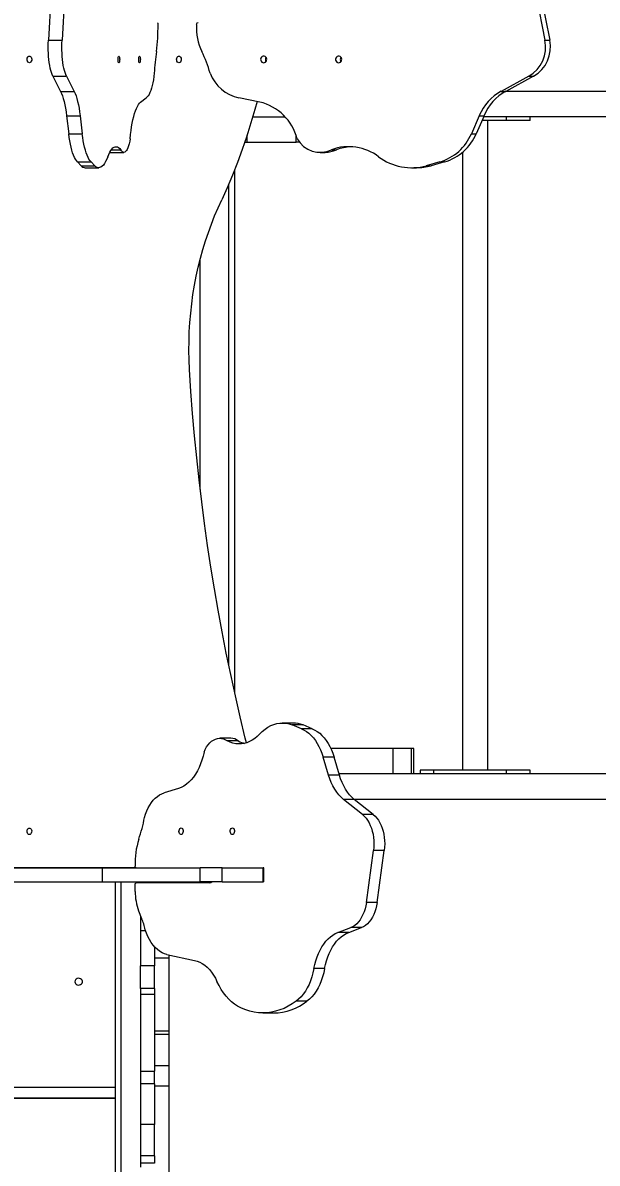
# Model space of a CAD drawing. Header units: millimetres. Extents: x -10374 to 11119, y -8221 to 9433.
# Drawn here: x 5724 to 6336, y 772 to 1987 of the extents above; entities that cross this region are included whole.
import ezdxf

# ---------------------------------------------------------------- set-up
doc = ezdxf.new("R2010")
doc.units = ezdxf.units.MM
for name, color, linetype in [('DIKOM_ОБЪЕКТ', 7, 'Continuous'), ('DIKOM_РАЗМЕР_ЗОНА', 7, 'Continuous'), ('DIKOM_РАЗМЕР_ОБЪЕКТА', 7, 'Continuous')]:
    doc.layers.add(name, color=color, linetype=linetype)
doc.styles.add('style1', font='arial.ttf', dxfattribs={"width": 0.8})
doc.dimstyles.new('1-50', dxfattribs={"dimtxt": 300, "dimasz": 200, "dimexe": 100, "dimexo": 0, "dimgap": 100, "dimtad": 0, "dimdec": 0, "dimtxsty": 'style1', "dimcen": 0, "dimclrd": 7, "dimclre": 7, "dimadec": 1, "dimazin": 2, "dimtfac": 1, "dimtdec": 0, "dimtmove": 1, "dimatfit": 3, "dimfxl": 0, "dimlwd": 25, "dimlwe": 18, "dimarcsym": 0})

# ---------------------------------------------------------------- blocks, each defined once
blk = doc.blocks.new('*D15')
at = {"layer": 'Defpoints', "color": 0, "transparency": 16777216}
for p in [(-5227.9, 8308.8), (9119.4, -1150.4), (-5227.9, -1991.8)]:
    blk.add_point(p, dxfattribs=at)
at = {"layer": 'DIKOM_РАЗМЕР_ОБЪЕКТА', "color": 7, "lineweight": 18, "transparency": 16777216}
for p, q in [((-5227.9, -1991.8), (-5227.9, 8408.8)), ((9119.4, -1150.4), (9119.4, 8408.8))]:
    blk.add_line(p, q, dxfattribs=at)
at = {"layer": 'DIKOM_РАЗМЕР_ОБЪЕКТА', "color": 7, "lineweight": 25, "transparency": 16777216}
for p, q in [((-5027.9, 8308.8), (187.4, 8308.8)), ((8919.4, 8308.8), (1267.2, 8308.8))]:
    blk.add_line(p, q, dxfattribs=at)
at = {"layer": 'DIKOM_РАЗМЕР_ОБЪЕКТА', "color": 7, "transparency": 16777216}
for points in [[(-5027.9, 8342.1), (-5027.9, 8275.4), (-5227.9, 8308.8)], [(8919.4, 8342.1), (8919.4, 8275.4), (9119.4, 8308.8)]]:
    blk.add_solid(points, dxfattribs=at)
at = {"layer": 'DIKOM_РАЗМЕР_ОБЪЕКТА', "color": 0, "transparency": 16777216, "insert": (727.3, 8308.8), "char_height": 300, "attachment_point": 5, "style": 'style1'}
blk.add_mtext('14350', dxfattribs=at)
blk = doc.blocks.new('*D14')
at = {"layer": 'Defpoints', "color": 0, "transparency": 16777216}
for p in [(-7515.9, 9236.3), (11119.4, -1423.4), (-7515.9, -2401.6)]:
    blk.add_point(p, dxfattribs=at)
at = {"layer": 'DIKOM_РАЗМЕР_ЗОНА', "color": 7, "lineweight": 18, "transparency": 16777216}
for p, q in [((-7515.9, -2401.6), (-7515.9, 9336.3)), ((11119.4, -1423.4), (11119.4, 9336.3))]:
    blk.add_line(p, q, dxfattribs=at)
at = {"layer": 'DIKOM_РАЗМЕР_ЗОНА', "color": 7, "lineweight": 25, "transparency": 16777216}
for p, q in [((-7315.9, 9236.3), (77.6, 9236.3)), ((10919.4, 9236.3), (1157.3, 9236.3))]:
    blk.add_line(p, q, dxfattribs=at)
at = {"layer": 'DIKOM_РАЗМЕР_ЗОНА', "color": 7, "transparency": 16777216}
for points in [[(-7315.9, 9269.7), (-7315.9, 9203), (-7515.9, 9236.3)], [(10919.4, 9269.7), (10919.4, 9203), (11119.4, 9236.3)]]:
    blk.add_solid(points, dxfattribs=at)
at = {"layer": 'DIKOM_РАЗМЕР_ЗОНА', "color": 0, "transparency": 16777216, "insert": (617.5, 9236.3), "char_height": 300, "attachment_point": 5, "style": 'style1'}
blk.add_mtext('18650', dxfattribs=at)

msp = doc.modelspace()

# ---------------------------------------------------------------- linework, layer by layer
at = {"layer": 'DIKOM_ОБЪЕКТ', "color": 7, "linetype": 'Continuous', "lineweight": 15}
for p, q in [((5753.9, 2023.4), (5750.8, 1968.1)), ((5768.4, 2023.4), (5765.3, 1968.1)), ((6268.8, 2023.4), (6279.8, 1968.1)), ((6273.9, 2023.4), (6284.9, 1968.1)), ((5750.8, 1968.1), (5765.3, 1968.1)), ((6279.8, 1968.1), (6284.9, 1968.1)), ((5755.6, 1929.7), (5770, 1929.7)), ((5755.6, 1929.7), (5763.7, 1913.6)), ((5770, 1929.7), (5778.2, 1913.6)), ((6262.7, 1929.7), (6233.1, 1913.6)), ((6267.8, 1929.7), (6238.3, 1913.6)), ((6262.7, 1929.7), (6267.8, 1929.7)), ((5763.7, 1913.6), (5778.2, 1913.6)), ((6233.1, 1913.6), (6238.3, 1913.6)), ((7331, 1913.6), (6238.3, 1913.6)), ((5849, 1902.2), (5855.1, 1906.7)), ((5976, 1902.2), (5953.8, 1906.7)), ((5770.1, 1887.7), (5784.6, 1887.7)), ((5770.1, 1887.7), (5772.4, 1868.5)), ((5784.6, 1887.7), (5786.9, 1868.5)), ((5968.5, 1886.6), (6002.7, 1886.6)), ((6209.9, 1887.7), (6201.5, 1868.5)), ((6215, 1887.7), (6206.6, 1868.5)), ((6209.9, 1887.7), (6215, 1887.7)), ((6238.9, 1882.6), (6212.7, 1882.6)), ((7283.3, 1886.6), (6214.5, 1886.6)), ((6218.9, 1190.6), (6218.9, 1882.6)), ((6238.9, 1882.6), (6238.9, 1886.6)), ((6264, 1882.6), (6238.9, 1882.6)), ((6264, 1882.6), (6264, 1886.6)), ((5772.4, 1868.5), (5786.9, 1868.5)), ((5960, 1859.6), (5962.6, 1859.6)), ((5962.6, 1859.6), (5962.6, 1867.4)), ((5962.6, 1859.6), (6014.9, 1859.6)), ((6014.9, 1859.6), (6014.9, 1866.1)), ((6018.3, 1859.6), (6014.9, 1859.6)), ((6201.5, 1868.5), (6206.6, 1868.5)), ((5816.7, 1848.6), (5816.2, 1848.7)), ((5816.7, 1848.6), (5831.2, 1848.6)), ((5817.9, 1851.4), (5827.9, 1851.4)), ((6040.5, 1848.6), (6045.6, 1848.6)), ((6052.5, 1851.4), (6057.6, 1851.4)), ((6191.9, 1848.6), (6191.9, 1190.6)), ((5781.7, 1838.5), (5796.2, 1838.5)), ((5781.7, 1838.5), (5785.7, 1834.4)), ((5785.7, 1834.4), (5800.2, 1834.4)), ((5796.2, 1838.5), (5800.2, 1834.4)), ((6167.8, 1838.5), (6153.3, 1834.4)), ((6153.3, 1834.4), (6158.5, 1834.4)), ((6172.9, 1838.5), (6158.5, 1834.4)), ((6167.8, 1838.5), (6172.9, 1838.5)), ((5790, 1832.3), (5804.5, 1832.3)), ((5949, 1829.5), (5949, 1274.2)), ((6137.7, 1832.3), (6142.9, 1832.3)), ((5943, 1302), (5943, 1814.8)), ((5912.5, 1489.5), (5912.5, 1735)), ((6011.5, 1240.9), (6000, 1240.9)), ((6020.5, 1234.7), (6010.7, 1238.8)), ((6022.1, 1238.8), (6010.7, 1238.8)), ((6032, 1234.7), (6020.5, 1234.7)), ((6032, 1234.7), (6022.1, 1238.8)), ((5945, 1224.6), (5933.5, 1224.6)), ((5953.2, 1221.8), (5941.7, 1221.8)), ((6049.3, 1185.4), (6043.6, 1204.6)), ((6055.1, 1204.6), (6043.6, 1204.6)), ((6118.1, 1213.6), (6051.7, 1213.6)), ((6060.8, 1185.4), (6055.1, 1204.6)), ((6118.1, 1186.6), (6118.1, 1213.6)), ((6137.7, 1213.6), (6118.1, 1213.6)), ((6137.7, 1186.6), (6137.7, 1213.6)), ((6140, 1213.6), (6137.7, 1213.6)), ((6140, 1186.6), (6140, 1213.6)), ((6146.8, 1190.6), (6146.8, 1186.6)), ((6161.6, 1190.6), (6146.8, 1190.6)), ((6161.6, 1186.6), (6161.6, 1190.6)), ((6238.9, 1190.6), (6161.6, 1190.6)), ((6238.9, 1186.6), (6238.9, 1190.6)), ((6264, 1190.6), (6238.9, 1190.6)), ((6264, 1186.6), (6264, 1190.6)), ((6060.8, 1185.4), (6049.3, 1185.4)), ((7283.3, 1186.6), (6060.4, 1186.6)), ((5889.3, 1171), (5874.1, 1166.5)), ((6085.4, 1143.5), (6065.2, 1159.6)), ((6076.7, 1159.6), (6065.2, 1159.6)), ((6096.9, 1143.5), (6076.7, 1159.6)), ((7331, 1159.6), (6076.8, 1159.6)), ((6096.9, 1143.5), (6085.4, 1143.5)), ((6089.6, 1049.8), (6097.2, 1105.1)), ((6108.6, 1105.1), (6097.2, 1105.1)), ((6101.1, 1049.8), (6108.6, 1105.1)), ((5582.3, 1086.6), (5808.3, 1086.6)), ((5844.4, 1086.6), (5706, 1086.6)), ((5808.3, 1071.6), (5808.3, 1086.6)), ((5808.3, 1086.6), (5912.4, 1086.6)), ((5833, 1086.6), (5833, 1086.6)), ((5838.3, 1086.6), (5838.3, 1086.6)), ((5912.4, 1071.6), (5912.4, 1086.6)), ((5936, 1086.6), (5912.4, 1086.6)), ((5936, 1071.6), (5936, 1086.6)), ((5936, 1086.6), (5979.5, 1086.6)), ((5979.5, 1071.6), (5979.5, 1086.6)), ((5980.2, 1086.6), (5979.5, 1086.6)), ((5980.2, 1071.6), (5980.2, 1086.6)), ((5592.6, 1071.6), (5808.3, 1071.6)), ((5808.3, 1071.6), (5912.4, 1071.6)), ((5822, 1071.6), (5822, -350.6)), ((5828, 1071.6), (5828, -348.7)), ((5922.7, 1070.6), (5844.4, 1070.6)), ((5849, 1071.6), (5849, 1070.6)), ((5936, 1071.6), (5912.4, 1071.6)), ((5936, 1071.6), (5979.5, 1071.6)), ((5980.2, 1071.6), (5979.5, 1071.6)), ((5843.2, 1061.4), (5843.2, 1068.6)), ((6101.1, 1049.8), (6089.6, 1049.8)), ((5846.8, 1040.9), (5850.1, 1032.8)), ((5849, 1035.5), (5849, 1019.7)), ((5849.7, 1033.8), (5849, 1033.8)), ((5849.7, 1033.8), (5849, 1033.8)), ((6059.3, 1017.9), (6072.9, 1023)), ((6070.8, 1017.9), (6084.4, 1023)), ((6084.4, 1023), (6072.9, 1023)), ((5854.4, 1019.7), (5849, 1019.7)), ((5849, 1019.7), (5849, 982.4)), ((6070.8, 1017.9), (6059.3, 1017.9)), ((5864, 1002.4), (5864, 982.4)), ((5879, 990.3), (5864, 990.3)), ((5877.1, 994.4), (5906.5, 988.1)), ((5879, 994), (5879, 990.3)), ((5879, 990.3), (5879, 912.7)), ((5864, 982.4), (5849, 982.4)), ((5849, 958.3), (5849, 982.4)), ((5864, 958.3), (5864, 982.4)), ((6045.1, 979.3), (6033.6, 979.3)), ((5864, 958.3), (5849, 958.3)), ((5849, 958.3), (5849, 951.9)), ((5864, 951.9), (5849, 951.9)), ((5849, 951.9), (5849, 892.1)), ((5864, 958.3), (5864, 951.9)), ((5864, 951.9), (5864, 870)), ((6026.2, 944.6), (6014.8, 944.6)), ((5979.4, 932.2), (5990.9, 932.2)), ((5879, 912.7), (5864, 912.7)), ((5879, 912.7), (5879, 909.1)), ((5879, 909.1), (5864, 909.1)), ((5879, 909.1), (5879, 875.8)), ((5849, 892.1), (5849, 767.8)), ((5879, 875.8), (5864, 875.8)), ((5879, 875.8), (5879, 854.1)), ((5849, 870), (5864, 870)), ((5864, 856.7), (5864, 870)), ((5641.4, 853.2), (5822, 853.2)), ((5864, 856.7), (5849, 856.7)), ((5864, 856.7), (5864, 813.3)), ((5879, 854.1), (5864, 854.1)), ((5879, 854.1), (5879, 628.9)), ((5636.8, 841.3), (5822, 841.3)), ((5822, 841.2), (5636.8, 841.2)), ((5864, 813.3), (5849, 813.3)), ((5864, 779.9), (5864, 813.3)), ((5864, 779.9), (5849, 779.9)), ((5864, 779.9), (5864, 772.1)), ((5864, 772.1), (5849, 772.1))]:
    msp.add_line(p, q, dxfattribs=at)
at = {"layer": 'DIKOM_ОБЪЕКТ', "color": 7, "linetype": 'Continuous', "lineweight": 15, "flags": 128}
for points in [[(5755.6, 1929.7), (5754.8, 1931.5), (5754, 1933.5), (5753.4, 1935.9), (5752.7, 1938.4), (5752.2, 1941.3), (5751.7, 1944.3), (5751.3, 1947.4), (5751, 1950.7), (5750.8, 1954.2), (5750.7, 1957.6), (5750.6, 1961.1), (5750.7, 1964.6), (5750.8, 1968.1)], [(5770, 1929.7), (5769.3, 1931.5), (5768.5, 1933.5), (5767.8, 1935.9), (5767.2, 1938.4), (5766.7, 1941.3), (5766.2, 1944.3), (5765.8, 1947.4), (5765.5, 1950.7), (5765.3, 1954.2), (5765.2, 1957.6), (5765.1, 1961.1), (5765.2, 1964.6), (5765.3, 1968.1)], [(5730.6, 1944.1), (5729.8, 1944.3), (5729, 1944.8), (5728.5, 1945.7), (5728.2, 1946.7), (5728.1, 1947.9), (5728.3, 1949), (5728.7, 1950), (5729.4, 1950.7), (5730.1, 1951), (5731, 1951), (5731.7, 1950.7), (5732.4, 1950), (5732.8, 1949), (5733, 1947.9), (5733, 1946.7), (5732.6, 1945.7), (5732.1, 1944.8), (5731.4, 1944.3), (5730.6, 1944.1)], [(5825.9, 1944.1), (5825.6, 1944.3), (5825.3, 1944.8), (5825.1, 1945.7), (5825, 1946.7), (5825, 1947.9), (5825, 1949), (5825.2, 1950), (5825.4, 1950.7), (5825.7, 1951), (5826, 1951), (5826.3, 1950.7), (5826.5, 1950), (5826.7, 1949), (5826.8, 1947.9), (5826.7, 1946.7), (5826.6, 1945.7), (5826.4, 1944.8), (5826.2, 1944.3), (5825.9, 1944.1)], [(5847.9, 1944.1), (5847.6, 1944.3), (5847.3, 1944.8), (5847.1, 1945.7), (5847, 1946.7), (5847, 1947.9), (5847, 1949), (5847.2, 1950), (5847.4, 1950.7), (5847.7, 1951), (5848, 1951), (5848.3, 1950.7), (5848.5, 1950), (5848.7, 1949), (5848.8, 1947.9), (5848.7, 1946.7), (5848.6, 1945.7), (5848.4, 1944.8), (5848.2, 1944.3), (5847.9, 1944.1)], [(5889.9, 1944.1), (5889.1, 1944.3), (5888.3, 1944.8), (5887.8, 1945.7), (5887.5, 1946.7), (5887.4, 1947.9), (5887.6, 1949), (5888, 1950), (5888.7, 1950.7), (5889.4, 1951), (5890.3, 1951), (5891, 1950.7), (5891.7, 1950), (5892.1, 1949), (5892.3, 1947.9), (5892.3, 1946.7), (5891.9, 1945.7), (5891.4, 1944.8), (5890.7, 1944.3), (5889.9, 1944.1)], [(5980.1, 1944.1), (5981.2, 1944.3), (5982.2, 1944.8), (5982.9, 1945.7), (5983.3, 1946.7), (5983.4, 1947.9), (5983.2, 1949), (5982.6, 1950), (5981.7, 1950.7), (5980.7, 1951), (5979.6, 1951), (5978.6, 1950.7), (5977.7, 1950), (5977.1, 1949), (5976.9, 1947.9), (5977, 1946.7), (5977.4, 1945.7), (5978.1, 1944.8), (5979.1, 1944.3), (5980.1, 1944.1)], [(6060, 1944.1), (6061.1, 1944.3), (6062, 1944.8), (6062.8, 1945.7), (6063.2, 1946.7), (6063.3, 1947.9), (6063, 1949), (6062.4, 1950), (6061.6, 1950.7), (6060.6, 1951), (6059.5, 1951), (6058.5, 1950.7), (6057.6, 1950), (6057, 1949), (6056.7, 1947.9), (6056.8, 1946.7), (6057.3, 1945.7), (6058, 1944.8), (6059, 1944.3), (6060, 1944.1)], [(5863.6, 1933), (5863.1, 1929.4), (5862.6, 1926), (5862, 1922.8), (5861.3, 1919.8), (5860.6, 1917), (5859.8, 1914.5), (5858.9, 1912.3), (5858, 1910.4), (5857.1, 1908.8), (5856.1, 1907.6), (5855.1, 1906.7)], [(5763.7, 1913.6), (5764.7, 1911.3), (5765.7, 1908.7), (5766.6, 1905.9), (5767.5, 1902.7), (5768.2, 1899.3), (5768.9, 1895.7), (5769.6, 1891.8), (5770.1, 1887.7)], [(5778.2, 1913.6), (5779.2, 1911.3), (5780.2, 1908.7), (5781.1, 1905.9), (5781.9, 1902.7), (5782.7, 1899.3), (5783.4, 1895.7), (5784.1, 1891.8), (5784.6, 1887.7)], [(5838, 1863.1), (5838.4, 1867.5), (5838.9, 1871.8), (5839.5, 1875.9), (5840.2, 1879.7), (5840.9, 1883.4), (5841.7, 1886.8), (5842.6, 1890), (5843.5, 1892.8), (5844.5, 1895.4), (5845.6, 1897.6), (5846.7, 1899.5), (5847.8, 1901.1), (5849, 1902.2)], [(5973.1, 1902.8), (5970.8, 1894.3), (5966.6, 1880), (5962.1, 1865.8), (5957.3, 1851.8), (5952.3, 1838), (5947, 1824.4), (5941.4, 1811), (5935.6, 1797.9)], [(5781.7, 1838.5), (5780.6, 1839.8), (5779.6, 1841.4), (5778.5, 1843.3), (5777.6, 1845.6), (5776.6, 1848.1), (5775.8, 1850.9), (5774.9, 1854), (5774.2, 1857.4), (5773.5, 1860.9), (5772.9, 1864.6), (5772.4, 1868.5)], [(5796.2, 1838.5), (5795.1, 1839.8), (5794, 1841.4), (5793, 1843.3), (5792, 1845.6), (5791.1, 1848.1), (5790.2, 1850.9), (5789.4, 1854), (5788.7, 1857.4), (5788, 1860.9), (5787.4, 1864.6), (5786.9, 1868.5)], [(5838, 1863.1), (5837.5, 1860.4), (5836.9, 1857.8), (5836.3, 1855.5), (5835.6, 1853.5), (5834.8, 1851.8), (5834, 1850.5), (5833.1, 1849.5), (5832.3, 1848.9), (5831.4, 1848.6), (5830.5, 1848.8), (5829.6, 1849.3), (5828.8, 1850.1), (5827.9, 1851.4)], [(5814.1, 1844), (5815.1, 1846.5), (5816.2, 1848.7), (5817.3, 1850.6), (5818.5, 1852.1), (5819.6, 1853.3), (5820.8, 1854.1), (5822, 1854.5), (5823.2, 1854.6), (5824.4, 1854.4), (5825.6, 1853.7), (5826.8, 1852.7), (5827.9, 1851.4)], [(5814.1, 1844), (5813, 1841.2), (5811.8, 1838.8), (5810.6, 1836.7), (5809.4, 1835.1), (5808.1, 1833.8), (5806.8, 1832.9), (5805.4, 1832.4), (5804.1, 1832.3), (5802.8, 1832.6), (5801.5, 1833.3), (5800.2, 1834.4)], [(5901.2, 1617.5), (5900.7, 1627.5), (5900.5, 1637.5), (5900.6, 1647.6), (5900.9, 1657.6), (5901.5, 1667.6), (5902.4, 1677.5), (5903.5, 1687.4), (5904.8, 1697.3), (5906.4, 1707.1), (5908.3, 1716.7), (5910.4, 1726.3), (5912.7, 1735.8), (5915.3, 1745.1), (5918.1, 1754.3), (5921.2, 1763.4), (5924.4, 1772.3), (5927.9, 1781), (5931.7, 1789.5), (5935.6, 1797.9)], [(5961.9, 1219.8), (5960.6, 1224.8), (5955.2, 1247.3), (5950, 1269.8), (5945, 1292.4), (5940.3, 1315.1), (5935.8, 1337.9), (5931.6, 1360.9), (5927.6, 1383.9), (5923.8, 1406.9), (5920.3, 1430.1), (5917.1, 1453.3), (5914.1, 1476.6), (5911.3, 1500), (5908.8, 1523.4), (5906.5, 1546.9), (5904.5, 1570.4), (5902.7, 1593.9), (5901.2, 1617.5)], [(5975.9, 1229.2), (5978.7, 1232), (5981.7, 1234.4), (5984.7, 1236.5), (5987.8, 1238.1), (5991, 1239.4), (5994.3, 1240.3), (5997.5, 1240.8), (6000.9, 1240.9), (6004.2, 1240.6), (6007.4, 1239.9), (6010.7, 1238.8)], [(5975.9, 1229.2), (5973.4, 1226.7), (5970.8, 1224.5), (5968, 1222.6), (5965.2, 1221.1), (5962.3, 1219.9), (5959.4, 1219.1), (5956.4, 1218.6), (5953.4, 1218.6), (5950.4, 1218.8), (5947.4, 1219.5), (5944.5, 1220.5), (5941.7, 1221.8)], [(6020.5, 1234.7), (6023.2, 1233.4), (6025.8, 1231.8), (6028.4, 1229.9), (6030.8, 1227.6), (6033.1, 1225.1), (6035.3, 1222.2), (6037.3, 1219.2), (6039.1, 1215.8), (6040.8, 1212.3), (6042.3, 1208.6), (6043.6, 1204.6)], [(6032, 1234.7), (6034.7, 1233.4), (6037.3, 1231.8), (6039.9, 1229.9), (6042.3, 1227.6), (6044.6, 1225.1), (6046.8, 1222.2), (6048.8, 1219.2), (6050.6, 1215.8), (6052.3, 1212.3), (6053.8, 1208.6), (6055.1, 1204.6)], [(5916.6, 1210), (5917.9, 1212.8), (5919.3, 1215.4), (5921, 1217.7), (5922.7, 1219.7), (5924.6, 1221.4), (5926.7, 1222.7), (5928.8, 1223.7), (5930.9, 1224.3), (5933.1, 1224.6), (5935.3, 1224.4), (5937.5, 1223.9), (5939.6, 1223.1), (5941.7, 1221.8)], [(5916.6, 1210), (5915.6, 1205.7), (5914.4, 1201.4), (5913, 1197.3), (5911.3, 1193.5), (5909.5, 1189.8), (5907.5, 1186.4), (5905.3, 1183.2), (5902.9, 1180.4), (5900.4, 1177.8), (5897.8, 1175.6), (5895.1, 1173.7), (5892.2, 1172.1), (5889.3, 1171)], [(6065.2, 1159.6), (6062.7, 1161.9), (6060.3, 1164.5), (6058, 1167.3), (6055.9, 1170.5), (6053.9, 1173.9), (6052.2, 1177.5), (6050.6, 1181.4), (6049.3, 1185.4)], [(6076.7, 1159.6), (6074.2, 1161.9), (6071.7, 1164.5), (6069.5, 1167.3), (6067.4, 1170.5), (6065.4, 1173.9), (6063.7, 1177.5), (6062.1, 1181.4), (6060.8, 1185.4)], [(5853.2, 1140.2), (5854.3, 1143.8), (5855.6, 1147.2), (5857.1, 1150.4), (5858.7, 1153.4), (5860.6, 1156.2), (5862.5, 1158.7), (5864.7, 1160.9), (5866.9, 1162.8), (5869.2, 1164.4), (5871.7, 1165.6), (5874.1, 1166.5)], [(6085.4, 1143.5), (6087.4, 1141.7), (6089.2, 1139.7), (6090.9, 1137.3), (6092.4, 1134.7), (6093.8, 1131.9), (6095, 1128.9), (6095.9, 1125.8), (6096.7, 1122.5), (6097.2, 1119), (6097.6, 1115.6), (6097.6, 1112.1), (6097.5, 1108.5), (6097.2, 1105.1)], [(6096.9, 1143.5), (6098.9, 1141.7), (6100.7, 1139.7), (6102.4, 1137.3), (6103.9, 1134.7), (6105.3, 1131.9), (6106.5, 1128.9), (6107.4, 1125.8), (6108.2, 1122.5), (6108.7, 1119), (6109, 1115.6), (6109.1, 1112.1), (6109, 1108.5), (6108.6, 1105.1)], [(5730.5, 1122.1), (5729.7, 1122.3), (5729, 1122.8), (5728.5, 1123.7), (5728.1, 1124.7), (5728.1, 1125.9), (5728.3, 1127), (5728.7, 1128), (5729.4, 1128.7), (5730.1, 1129), (5730.9, 1129), (5731.7, 1128.7), (5732.4, 1128), (5732.8, 1127), (5733, 1125.9), (5732.9, 1124.7), (5732.6, 1123.7), (5732.1, 1122.8), (5731.3, 1122.3), (5730.5, 1122.1)], [(5892.2, 1129.1), (5892.9, 1128.9), (5893.6, 1128.4), (5894.1, 1127.5), (5894.4, 1126.5), (5894.4, 1125.3), (5894.2, 1124.2), (5893.8, 1123.2), (5893.2, 1122.5), (5892.5, 1122.1), (5891.8, 1122.1), (5891.1, 1122.5), (5890.5, 1123.2), (5890.1, 1124.2), (5889.9, 1125.3), (5890, 1126.5), (5890.3, 1127.5), (5890.8, 1128.4), (5891.4, 1128.9), (5892.2, 1129.1)], [(5946.8, 1129.1), (5947.5, 1128.9), (5948.2, 1128.4), (5948.7, 1127.5), (5949, 1126.5), (5949.1, 1125.3), (5948.9, 1124.2), (5948.5, 1123.2), (5947.9, 1122.5), (5947.2, 1122.1), (5946.4, 1122.1), (5945.7, 1122.5), (5945.2, 1123.2), (5944.8, 1124.2), (5944.6, 1125.3), (5944.6, 1126.5), (5944.9, 1127.5), (5945.4, 1128.4), (5946.1, 1128.9), (5946.8, 1129.1)], [(5844.4, 1086.6), (5844.1, 1086.6), (5843.9, 1086.7), (5843.7, 1086.9), (5843.5, 1087.2), (5843.3, 1087.4), (5843.2, 1087.8), (5843.1, 1088.1), (5843.1, 1088.5)], [(5843.2, 1068.6), (5843.2, 1069), (5843.3, 1069.4), (5843.4, 1069.7), (5843.5, 1070), (5843.7, 1070.3), (5844, 1070.4), (5844.2, 1070.6), (5844.4, 1070.6)], [(6089.6, 1049.8), (6089, 1046.3), (6088.2, 1043), (6087.2, 1039.8), (6085.9, 1036.8), (6084.5, 1034), (6082.9, 1031.4), (6081.2, 1029.1), (6079.3, 1027.1), (6077.2, 1025.4), (6075.1, 1024), (6072.9, 1023)], [(6101.1, 1049.8), (6100.5, 1046.3), (6099.7, 1043), (6098.7, 1039.8), (6097.4, 1036.8), (6096, 1034), (6094.4, 1031.4), (6092.6, 1029.1), (6090.7, 1027.1), (6088.7, 1025.4), (6086.6, 1024), (6084.4, 1023)], [(5877.1, 994.4), (5874.5, 995.2), (5871.9, 996.3), (5869.3, 997.8), (5866.9, 999.6), (5864.6, 1001.8), (5862.4, 1004.3), (5860.3, 1007.1), (5858.5, 1010.2), (5856.8, 1013.5), (5855.3, 1017), (5854, 1020.8)], [(6033.6, 979.3), (6034.5, 983.6), (6035.6, 987.7), (6037, 991.7), (6038.5, 995.5), (6040.2, 999.1), (6042.1, 1002.4), (6044.2, 1005.5), (6046.4, 1008.4), (6048.8, 1010.9), (6051.3, 1013.2), (6053.9, 1015.1), (6056.5, 1016.7), (6059.3, 1017.9)], [(6045.1, 979.3), (6046, 983.6), (6047.1, 987.7), (6048.4, 991.7), (6050, 995.5), (6051.7, 999.1), (6053.6, 1002.4), (6055.7, 1005.5), (6057.9, 1008.4), (6060.3, 1010.9), (6062.7, 1013.2), (6065.3, 1015.1), (6068, 1016.7), (6070.8, 1017.9)], [(5906.5, 988.1), (5909.3, 987.4), (5912.1, 986.2), (5914.8, 984.7), (5917.4, 982.9), (5919.9, 980.7), (5922.3, 978.3), (5924.6, 975.5), (5926.7, 972.4), (5928.7, 969.1), (5930.4, 965.6)], [(6033.6, 979.3), (6032.7, 974.9), (6031.5, 970.6), (6030.1, 966.4), (6028.5, 962.5), (6026.6, 958.8), (6024.6, 955.3), (6022.3, 952.1), (6020, 949.3), (6017.4, 946.7), (6014.8, 944.6)], [(6045.1, 979.3), (6044.2, 974.9), (6043, 970.6), (6041.6, 966.4), (6039.9, 962.5), (6038.1, 958.8), (6036.1, 955.3), (6033.8, 952.1), (6031.4, 949.3), (6028.9, 946.7), (6026.2, 944.6)], [(5779, 965.4), (5779.2, 964.3), (5779.7, 963.4), (5780.5, 962.6), (5781.5, 962.1), (5782.7, 961.8), (5783.9, 961.9), (5785, 962.3), (5785.9, 963), (5786.6, 963.8), (5787, 964.9), (5787, 965.9), (5786.6, 967), (5785.9, 967.8), (5785, 968.5), (5783.9, 968.9), (5782.7, 969), (5781.5, 968.7), (5780.5, 968.2), (5779.7, 967.4), (5779.2, 966.5), (5779, 965.4)], [(5952.2, 939.3), (5949, 941.5), (5945.9, 944), (5942.9, 946.8), (5940.1, 950), (5937.4, 953.5), (5934.9, 957.2), (5932.6, 961.3), (5930.4, 965.6)], [(6014.8, 944.6), (6010.6, 941.7), (6006.3, 939.2), (6001.9, 937), (5997.4, 935.3), (5992.9, 933.9), (5988.4, 932.9), (5983.8, 932.3), (5979.2, 932.2), (5974.6, 932.4), (5970, 933), (5965.5, 934), (5961, 935.4), (5956.5, 937.2), (5952.2, 939.3)]]:
    msp.add_lwpolyline(points, dxfattribs=at)
at = {"layer": 'DIKOM_ОБЪЕКТ', "color": 7, "linetype": 'Continuous', "lineweight": 15}
for centre, radius, start, end in [((5655.3, 1982), 212.3, 352.9664, 0.7146), ((5865.4, 1985.1), 2.27, 349.0213, 41.0912), ((5910.3, 1984.7), 1.94, 91.7494, 179.6028), ((5971.1, 1982.3), 62.7, 177.8623, 204.8028), ((6244.9, 1960.7), 35.7, 299.9076, 11.9896), ((6250, 1960.7), 35.7, 299.9076, 11.9896), ((6228.4, 1905.5), 365.9, 172.0595, 175.6895), ((5804.8, 1900.1), 122.8, 15.5092, 27.067), ((5985.6, 1947.6), 3.66, 143.2455, 216.7545), ((5986.8, 1947.6), 4.63, 151.4933, 208.5067), ((6065.5, 1947.6), 3.66, 143.2468, 216.7532), ((6066.7, 1947.6), 4.63, 151.4436, 208.5564), ((5962.7, 1948), 42.3, 200.8267, 257.8864), ((6259.2, 1866.7), 53.7, 119.0607, 156.846), ((6264.3, 1866.7), 53.7, 119.0605, 156.8461), ((5962.7, 1848.8), 55.1, 15.1132, 75.9685), ((6040.5, 1876.9), 28.2, 209.1957, 295.1692), ((6152.9, 1889.1), 52.8, 286.381, 337.0731), ((6158, 1889.1), 52.8, 286.381, 337.0731), ((6045.6, 1876.3), 27.6, 270.0542, 295.7415), ((6070.8, 1801.8), 52.9, 52.9566, 110.225), ((6075.9, 1802), 52.6, 92.836, 110.3298), ((5790.3, 1838.3), 6, 219.8988, 267.1636), ((6137.7, 1890.9), 58.6, 233.2322, 285.4807), ((6142.8, 1890.4), 58.1, 270.0115, 285.6057), ((6011.4, 1212.8), 28.1, 67.4786, 89.8512), ((5944.8, 1210.4), 14.2, 53.7741, 89.2057), ((5966.3, 1245.8), 27.4, 241.3336, 256.4861), ((5695.2, 1170), 160.8, 340.8227, 349.3289), ((5931.2, 1091), 88.1, 162.7509, 181.637), ((5922.6, 1073.6), 2.99, 271.9647, 318.2919), ((5906, 1061.8), 62.8, 180.3353, 199.4031), ((5776.9, 1002.3), 79.3, 13.4789, 22.6151), ((5989.9, 991.6), 59.5, 270.9358, 307.6886)]:
    msp.add_arc(centre, radius, start, end, dxfattribs=at)

# ---------------------------------------------------------------- dimensions: what is measured, and where the dimension line sits
at = {"layer": 'DIKOM_РАЗМЕР_ЗОНА'}
dim = msp.add_linear_dim(base=(-7515.9, 9236.3), p1=(11119.4, -1423.4), p2=(-7515.9, -2401.6), angle=180, text='18650', dimstyle='1-50', override={"dimscale": 1, "dimtix": 0, "dimtofl": 1, "dimtmove": 1, "dimatfit": 3}, dxfattribs=at)
dim.commit()
dim.dimension.update_dxf_attribs({"geometry": '*D14', "text_midpoint": (617.5, 9236.3), "dimtype": 160})
at = {"layer": 'DIKOM_РАЗМЕР_ОБЪЕКТА'}
dim = msp.add_linear_dim(base=(-5227.9, 8308.8), p1=(9119.4, -1150.4), p2=(-5227.9, -1991.8), angle=180, text='14350', dimstyle='1-50', override={"dimscale": 1, "dimtix": 0, "dimtofl": 1, "dimtmove": 1, "dimatfit": 3}, dxfattribs=at)
dim.commit()
dim.dimension.update_dxf_attribs({"geometry": '*D15', "text_midpoint": (727.3, 8308.8), "dimtype": 160})

doc.saveas('drawing.dxf')
